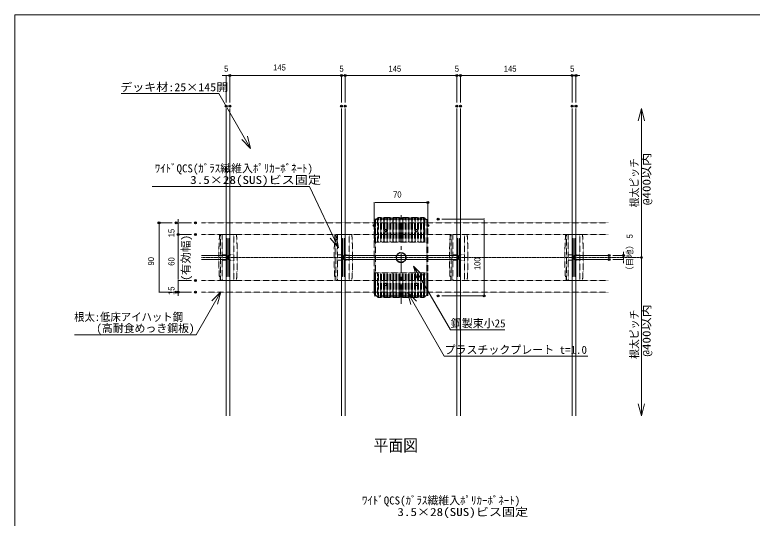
# Model space of a CAD drawing. Units: millimetres, scale not verified. Extents: x -4750 to 4750, y -3000 to 3000.
# Drawn here: x 0 to 959, y 778 to 1432 of the extents above; entities that cross this region are included whole.
import ezdxf
from ezdxf.enums import TextEntityAlignment as Align

# ---------------------------------------------------------------- set-up
doc = ezdxf.new("R2010")
doc.units = ezdxf.units.MM
doc.header["$LTSCALE"] = 5
doc.header["$PDMODE"] = 32
doc.header["$PDSIZE"] = 2.5
for name, pattern in [('CHAIN1', [8, 5, -1, 1, -1]), ('DASHED1', [1.8, 1.2, -0.6]), ('LONG_DASHED1', [7, 6, -1])]:
    doc.linetypes.add(name, pattern=pattern)
for name, color, linetype, lineweight in [('0-0_デッキ', 7, 'Continuous', 9), ('0-1_束', 7, 'Continuous', 9), ('0-2_根太', 7, 'Continuous', 9), ('0-3_一般', 7, 'Continuous', 9), ('0-4_0', 7, 'Continuous', 9), ('0-5_図枠', 7, 'Continuous', 9), ('0-6_文字', 7, 'Continuous', 9), ('0-7_寸法', 7, 'Continuous', 9), ('0-A_WQCS', 7, 'Continuous', 9)]:
    doc.layers.add(name, color=color, linetype=linetype, lineweight=lineweight)
doc.layers.add('0-9_Defpoints', color=7, linetype='Continuous')
doc.styles.add('Osaka', font='')
doc.styles.add('ＭＳ ゴシック', font='')
doc.styles.get('Osaka').set_extended_font_data('Osaka')
doc.styles.get('ＭＳ ゴシック').set_extended_font_data('MS Gothic')

# ---------------------------------------------------------------- blocks, each defined once
blk = doc.blocks.new('_DOT')
at = {"layer": '0-4_0'}
for p, q in [((-10, 0), (-20, 0)), ((-5, 0), (5, 0))]:
    blk.add_line(p, q, dxfattribs=at)
blk = doc.blocks.new('グループ-146-1')
at = {"layer": '0-2_根太', "linetype": 'DASHED1'}
for p, q in [((34258.1, 4686.8), (44846.1, 4686.8)), ((34258.1, 4386.8), (44846.1, 4386.8)), ((34258.1, 3186.8), (44846.1, 3186.8)), ((34258.1, 2886.8), (44846.1, 2886.8))]:
    blk.add_line(p, q, dxfattribs=at)
at = {"layer": '0-2_根太', "linetype": 'CHAIN1'}
blk.add_line((34258.1, 3786.8), (45699.4, 3786.8), dxfattribs=at)
blk = doc.blocks.new('グループ-25-1')
at = {"layer": '0-A_WQCS'}
blk.add_line((8, -19.6), (8, -31.2), dxfattribs=at)
for points in [[(-19.6, -8), (-31.2, -8), (-31.2, 8), (-19.6, 8)], [(-8, 19.6), (-8, 31.3), (8, 31.3), (8, 19.6)], [(19.6, 8), (31.3, 8), (31.3, -8), (19.6, -8)], [(8, -31.2), (-8, -31.2), (-8, -19.6)]]:
    blk.add_lwpolyline(points, dxfattribs=at)
blk.add_circle((0, 0), 50, dxfattribs=at)
for centre, start, end in [((-19.6, 19.6), 270, 0), ((19.6, 19.6), 180, 270), ((-19.6, -19.6), 0, 90), ((19.6, -19.6), 90, 180)]:
    blk.add_arc(centre, 11.6, start, end, dxfattribs=at)
blk = doc.blocks.new('グループ-26-1')
at = {"layer": '0-A_WQCS'}
blk.add_blockref('グループ-25-1', (0, 0), dxfattribs=at)
blk = doc.blocks.new('グループ-27-1')
at = {"layer": '0-A_WQCS', "linetype": 'DASHED1'}
for p, q in [((220, 600), (-220, 600)), ((-200, 596.7), (-200, -596.7)), ((-149.8, 600), (-149.8, -600)), ((149.8, -600), (149.8, 600)), ((-49.8, 70), (-149.8, 70)), ((49.8, 70), (149.8, 70)), ((-49.8, -70), (-149.8, -70)), ((49.8, -70), (149.8, -70)), ((220, -600), (-220, -600))]:
    blk.add_line(p, q, dxfattribs=at)
at = {"layer": '0-A_WQCS', "linetype": 'LONG_DASHED1'}
for p, q in [((-49.8, 600), (-49.8, 14.9)), ((49.8, 14.9), (49.8, 600)), ((-49.8, 494.2), (-20, 494.2)), ((-20, 48), (-20, 494.2)), ((20, 494.2), (20, 48)), ((20, 494.2), (49.8, 494.2)), ((-49.8, -14.9), (-49.8, -600)), ((-20, -494.2), (-20, -48)), ((20, -48), (20, -494.2)), ((49.8, -600), (49.8, -14.9)), ((-20, -494.2), (-49.8, -494.2)), ((49.8, -494.2), (20, -494.2))]:
    blk.add_line(p, q, dxfattribs=at)
at = {"layer": '0-A_WQCS'}
for p, q in [((-49.8, 600), (50.2, 600)), ((50.2, -600), (-49.8, -600))]:
    blk.add_line(p, q, dxfattribs=at)
at = {"layer": '0-A_WQCS', "linetype": 'DASHED1'}
for centre, start, end in [((8770, 0), 176.1817, 183.8183), ((-8770, 0), 0, 3.8183), ((-8770, 0), 356.1817, 0)]:
    blk.add_arc(centre, 9010, start, end, dxfattribs=at)
at = {"layer": '0-A_WQCS'}
blk.add_blockref('グループ-26-1', (0, 0), dxfattribs=at)
blk = doc.blocks.new('グループ-28-1')
at = {"layer": '0-A_WQCS'}
blk.add_blockref('グループ-27-1', (0, 0), dxfattribs=at)
blk = doc.blocks.new('WQCS2016平')
at = {"layer": '0-A_WQCS'}
blk.add_blockref('グループ-28-1', (0, 0), dxfattribs=at)
blk = doc.blocks.new('グループ-154-1')
at = {"layer": '0-1_束', "linetype": 'DASHED1'}
for p, q in [((38748.2, 3386.8), (40148.2, 3386.8)), ((38748.2, 2846.8), (38748.2, 3386.8)), ((38754.2, 3386.8), (38754.2, 2840.8)), ((38758.2, 3386.8), (38758.2, 2836.8)), ((38778.2, 2816.8), (38778.2, 3386.8)), ((38782.2, 2812.8), (38782.2, 3386.8)), ((38834.2, 2760.8), (38834.2, 3386.8)), ((38838.2, 3386.8), (38838.2, 2756.8)), ((38858.2, 2746.8), (38858.2, 3386.8)), ((38862.2, 2746.8), (38862.2, 3386.8)), ((38914.2, 2746.8), (38914.2, 3386.8)), ((38918.2, 2746.8), (38918.2, 3386.8)), ((38938.2, 2746.8), (38938.2, 3386.8)), ((38942.2, 2746.8), (38942.2, 3386.8)), ((38994.2, 2746.8), (38994.2, 3386.8)), ((38998.2, 2746.8), (38998.2, 3386.8)), ((39018.2, 2746.8), (39018.2, 3386.8)), ((39022.2, 2746.8), (39022.2, 3386.8)), ((39074.2, 2746.8), (39074.2, 3386.8)), ((39078.2, 2746.8), (39078.2, 3386.8)), ((39098.2, 2746.8), (39098.2, 3386.8)), ((39102.2, 2746.8), (39102.2, 3386.8)), ((39154.2, 2746.8), (39154.2, 3386.8)), ((39158.2, 2746.8), (39158.2, 3386.8)), ((39178.2, 2746.8), (39178.2, 3386.8)), ((39182.2, 2746.8), (39182.2, 3386.8)), ((39234.2, 2746.8), (39234.2, 3386.8)), ((39238.2, 3386.8), (39238.2, 2746.8)), ((39258.2, 2746.8), (39258.2, 3386.8)), ((39262.2, 2746.8), (39262.2, 3386.8)), ((39314.2, 2746.8), (39314.2, 3386.8)), ((39318.2, 2746.8), (39318.2, 3386.8)), ((39338.2, 2746.8), (39338.2, 3386.8)), ((39342.2, 2746.8), (39342.2, 3386.8)), ((39394.2, 2746.8), (39394.2, 3386.8)), ((39398.2, 2746.8), (39398.2, 3386.8)), ((39418.2, 2746.8), (39418.2, 3386.8)), ((39422.2, 2746.8), (39422.2, 3386.8)), ((39474.2, 2746.8), (39474.2, 3386.8)), ((39478.2, 2746.8), (39478.2, 3386.8)), ((39498.2, 2746.8), (39498.2, 3386.8)), ((39502.2, 2746.8), (39502.2, 3386.8)), ((39554.2, 2746.8), (39554.2, 3386.8)), ((39558.2, 2746.8), (39558.2, 3386.8)), ((39578.2, 2746.8), (39578.2, 3386.8)), ((39582.2, 2746.8), (39582.2, 3386.8)), ((39634.2, 2746.8), (39634.2, 3386.8)), ((39638.2, 2746.8), (39638.2, 3386.8)), ((39658.2, 2746.8), (39658.2, 3386.8)), ((39662.2, 2746.8), (39662.2, 3386.8)), ((39714.2, 2746.8), (39714.2, 3386.8)), ((39718.2, 2746.8), (39718.2, 3386.8)), ((39738.2, 2746.8), (39738.2, 3386.8)), ((39742.2, 2746.8), (39742.2, 3386.8)), ((39794.2, 2746.8), (39794.2, 3386.8)), ((39798.2, 2746.8), (39798.2, 3386.8)), ((39818.2, 2746.8), (39818.2, 3386.8)), ((39822.2, 2746.8), (39822.2, 3386.8)), ((39874.2, 2746.8), (39874.2, 3386.8)), ((39878.2, 2746.8), (39878.2, 3386.8)), ((39898.2, 2746.8), (39898.2, 3386.8)), ((39902.2, 2746.8), (39902.2, 3386.8)), ((39954.2, 2746.8), (39954.2, 3386.8)), ((39958.2, 2746.8), (39958.2, 3386.8)), ((39978.2, 2746.8), (39978.2, 3386.8)), ((39982.2, 2746.8), (39982.2, 3386.8)), ((40034.2, 2746.8), (40034.2, 3386.8)), ((40038.2, 2746.8), (40038.2, 3386.8)), ((40054.2, 2752.8), (40054.2, 3386.8)), ((40058.2, 3386.8), (40058.2, 2756.8)), ((40062.2, 3386.8), (40062.2, 2760.8)), ((40114.2, 3386.8), (40114.2, 2812.8)), ((40118.2, 3386.8), (40118.2, 2816.8)), ((40122.2, 3386.8), (40122.2, 2820.8)), ((40134.2, 3386.8), (40134.2, 2832.8)), ((40138.2, 3386.8), (40138.2, 2836.8)), ((40142.2, 3386.8), (40142.2, 2840.8)), ((40148.2, 3386.8), (40148.2, 2846.8)), ((38848.2, 2746.8), (38748.2, 2846.8)), ((38813.2, 2781.8), (40083.2, 2781.8)), ((40048.2, 2746.8), (38848.2, 2746.8)), ((40148.2, 2846.8), (40048.2, 2746.8))]:
    blk.add_line(p, q, dxfattribs=at)
for centre in [(39048.2, 3086.8), (39848.2, 3086.8)]:
    blk.add_circle(centre, 25, dxfattribs=at)
blk = doc.blocks.new('グループ-155-1')
at = {"layer": '0-1_束', "linetype": 'DASHED1'}
for p, q in [((38848.2, 4826.8), (38748.2, 4726.8)), ((38834.2, 4812.8), (38834.2, 4186.8)), ((38838.2, 4186.8), (38838.2, 4816.8)), ((40048.2, 4826.8), (38848.2, 4826.8)), ((38858.2, 4826.8), (38858.2, 4186.8)), ((38862.2, 4826.8), (38862.2, 4186.8)), ((38914.2, 4826.8), (38914.2, 4186.8)), ((38918.2, 4826.8), (38918.2, 4186.8)), ((38938.2, 4826.8), (38938.2, 4186.8)), ((38942.2, 4826.8), (38942.2, 4186.8)), ((38994.2, 4826.8), (38994.2, 4186.8)), ((38998.2, 4826.8), (38998.2, 4186.8)), ((39018.2, 4826.8), (39018.2, 4186.8)), ((39022.2, 4826.8), (39022.2, 4186.8)), ((39074.2, 4826.8), (39074.2, 4186.8)), ((39078.2, 4826.8), (39078.2, 4186.8)), ((39098.2, 4826.8), (39098.2, 4186.8)), ((39102.2, 4826.8), (39102.2, 4186.8)), ((39154.2, 4826.8), (39154.2, 4186.8)), ((39158.2, 4826.8), (39158.2, 4186.8)), ((39178.2, 4826.8), (39178.2, 4186.8)), ((39182.2, 4826.8), (39182.2, 4186.8)), ((39234.2, 4826.8), (39234.2, 4186.8)), ((39238.2, 4186.8), (39238.2, 4826.8)), ((39258.2, 4826.8), (39258.2, 4186.8)), ((39262.2, 4826.8), (39262.2, 4186.8)), ((39314.2, 4826.8), (39314.2, 4186.8)), ((39318.2, 4826.8), (39318.2, 4186.8)), ((39338.2, 4826.8), (39338.2, 4186.8)), ((39342.2, 4826.8), (39342.2, 4186.8)), ((39394.2, 4826.8), (39394.2, 4186.8)), ((39398.2, 4826.8), (39398.2, 4186.8)), ((39418.2, 4826.8), (39418.2, 4186.8)), ((39422.2, 4826.8), (39422.2, 4186.8)), ((39474.2, 4826.8), (39474.2, 4186.8)), ((39478.2, 4826.8), (39478.2, 4186.8)), ((39498.2, 4826.8), (39498.2, 4186.8)), ((39502.2, 4826.8), (39502.2, 4186.8)), ((39554.2, 4826.8), (39554.2, 4186.8)), ((39558.2, 4826.8), (39558.2, 4186.8)), ((39578.2, 4826.8), (39578.2, 4186.8)), ((39582.2, 4826.8), (39582.2, 4186.8)), ((39634.2, 4826.8), (39634.2, 4186.8)), ((39638.2, 4826.8), (39638.2, 4186.8)), ((39658.2, 4826.8), (39658.2, 4186.8)), ((39662.2, 4826.8), (39662.2, 4186.8)), ((39714.2, 4826.8), (39714.2, 4186.8)), ((39718.2, 4826.8), (39718.2, 4186.8)), ((39738.2, 4826.8), (39738.2, 4186.8)), ((39742.2, 4826.8), (39742.2, 4186.8)), ((39794.2, 4826.8), (39794.2, 4186.8)), ((39798.2, 4826.8), (39798.2, 4186.8)), ((39818.2, 4826.8), (39818.2, 4186.8)), ((39822.2, 4826.8), (39822.2, 4186.8)), ((39874.2, 4826.8), (39874.2, 4186.8)), ((39878.2, 4826.8), (39878.2, 4186.8)), ((39898.2, 4826.8), (39898.2, 4186.8)), ((39902.2, 4826.8), (39902.2, 4186.8)), ((39954.2, 4826.8), (39954.2, 4186.8)), ((39958.2, 4826.8), (39958.2, 4186.8)), ((39978.2, 4826.8), (39978.2, 4186.8)), ((39982.2, 4826.8), (39982.2, 4186.8)), ((40034.2, 4826.8), (40034.2, 4186.8)), ((40038.2, 4826.8), (40038.2, 4186.8)), ((40148.2, 4726.8), (40048.2, 4826.8)), ((40054.2, 4820.8), (40054.2, 4186.8)), ((40058.2, 4186.8), (40058.2, 4816.8)), ((40062.2, 4186.8), (40062.2, 4812.8)), ((38748.2, 4726.8), (38748.2, 4186.8)), ((38754.2, 4186.8), (38754.2, 4732.8)), ((38758.2, 4186.8), (38758.2, 4736.8)), ((38778.2, 4756.8), (38778.2, 4186.8)), ((38782.2, 4760.8), (38782.2, 4186.8)), ((38813.2, 4791.7), (40083.2, 4791.7)), ((40114.2, 4186.8), (40114.2, 4760.8)), ((40118.2, 4186.8), (40118.2, 4756.8)), ((40122.2, 4186.8), (40122.2, 4752.8)), ((40134.2, 4186.8), (40134.2, 4740.8)), ((40138.2, 4186.8), (40138.2, 4736.8)), ((40142.2, 4186.8), (40142.2, 4732.8)), ((40148.2, 4186.8), (40148.2, 4726.8)), ((38748.2, 4186.8), (40148.2, 4186.8))]:
    blk.add_line(p, q, dxfattribs=at)
for centre in [(39048.2, 4486.8), (39848.2, 4486.8)]:
    blk.add_circle(centre, 25, dxfattribs=at)
blk = doc.blocks.new('グループ-156-1')
at = {"layer": '0-1_束', "linetype": 'DASHED1'}
for p, q in [((38780.2, 4786.8), (38780.2, 2786.8)), ((40088.2, 4786.8), (38808.2, 4786.8)), ((40116.2, 4786.8), (40116.2, 2786.8))]:
    blk.add_line(p, q, dxfattribs=at)
blk.add_lwpolyline([(40088.2, 4786.8), (40148.2, 4786.8), (40148.2, 2786.8), (40088.2, 2786.8), (38808.2, 2786.8), (38748.2, 2786.8), (38748.2, 4786.8), (38808.2, 4786.8)], dxfattribs=at)
for centre, radius in [((39048.2, 4486.8), 30), ((39848.2, 4486.8), 30), ((39448.2, 3786.8), 132), ((39448.2, 3786.8), 132), ((39448.2, 3786.8), 120), ((39048.2, 3086.8), 30), ((39848.2, 3086.8), 30)]:
    blk.add_circle(centre, radius, dxfattribs=at)
at = {"layer": '0-1_束'}
for name in ['グループ-155-1', 'グループ-154-1']:
    blk.add_blockref(name, (0, 0), dxfattribs=at)

msp = doc.modelspace()

# ---------------------------------------------------------------- hatches: boundary and pattern name
at = {"layer": '0-7_寸法'}
msp.add_hatch(color=256, dxfattribs=at).paths.add_polyline_path([(816.261, 1116.655, 1), (813.675, 1116.655, 1)])

# ---------------------------------------------------------------- linework, layer by layer
at = {"layer": '0-0_デッキ'}
for p, q in [((274.91, 1119.155), (274.91, 1310.546)), ((279.91, 910.546), (279.91, 1310.546)), ((424.91, 910.546), (424.91, 1310.546)), ((429.91, 1119.155), (429.91, 1310.546)), ((574.91, 1119.155), (574.91, 1310.546)), ((579.91, 910.546), (579.91, 1310.546)), ((724.91, 910.546), (724.91, 1310.546)), ((729.91, 1119.155), (729.91, 1310.546)), ((242.905, 1119.155), (274.91, 1119.155)), ((274.91, 1114.155), (242.905, 1114.155)), ((274.91, 910.546), (274.91, 1114.155)), ((429.91, 1119.155), (574.91, 1119.155)), ((429.91, 910.546), (429.91, 1114.155)), ((574.91, 1114.155), (429.91, 1114.155)), ((574.91, 910.546), (574.91, 1114.155)), ((772.905, 1119.155), (729.91, 1119.155)), ((729.91, 910.546), (729.91, 1114.155)), ((729.91, 1114.155), (772.905, 1114.155))]:
    msp.add_line(p, q, dxfattribs=at)
at = {"layer": '0-3_一般', "linetype": 'CHAIN1'}
msp.add_line((502.41, 1056.655), (502.41, 1176.655), dxfattribs=at)
at = {"layer": '0-5_図枠'}
msp.add_lwpolyline([(0, 1432.499), (2000, 1432.499), (2000, 132.499), (0, 132.499)], close=True, dxfattribs=at)
at = {"layer": '0-6_文字'}
for p, q in [((265.6, 1329.836), (138.589, 1329.836)), ((265.6, 1329.836), (306.793, 1258.487)), ((383.501, 1208.873), (178.889, 1208.873)), ((383.501, 1208.873), (207.764, 1208.873)), ((383.501, 1208.873), (420.833, 1129.155)), ((383.501, 1208.873), (420.833, 1129.155)), ((566.546, 1022.581), (518.655, 1105.532)), ((235.851, 1016.103), (268.142, 1072.032)), ((566.546, 1022.581), (637.55, 1022.581)), ((235.851, 1016.103), (77.664, 1016.103))]:
    msp.add_line(p, q, dxfattribs=at)
for points in [[(302.54, 1274.362), (306.793, 1258.487), (295.172, 1270.109)], [(417.979, 1145.34), (420.833, 1129.155), (410.268, 1141.745)], [(417.979, 1145.34), (420.833, 1129.155), (410.268, 1141.745)], [(522.908, 1089.657), (518.655, 1105.532), (530.276, 1093.911)], [(256.52, 1060.411), (268.142, 1072.032), (263.888, 1056.157)], [(745.212, 988.532), (558.587, 988.532), (510.696, 1071.482)], [(514.949, 1055.607), (510.696, 1071.482), (522.317, 1059.861)]]:
    msp.add_lwpolyline(points, dxfattribs=at)
at = {"layer": '0-7_寸法'}
for p, q in [((272.407, 1353.48), (269.903, 1353.48)), ((274.91, 1318.48), (274.91, 1353.48)), ((274.91, 1353.48), (279.91, 1353.48)), ((279.91, 1318.48), (279.91, 1353.48)), ((279.91, 1318.48), (279.91, 1353.48)), ((282.414, 1353.48), (422.407, 1353.48)), ((282.414, 1353.48), (284.918, 1353.48)), ((422.407, 1353.48), (419.903, 1353.48)), ((424.91, 1318.48), (424.91, 1353.48)), ((424.91, 1318.48), (424.91, 1353.48)), ((424.91, 1353.48), (429.91, 1353.48)), ((429.91, 1318.48), (429.91, 1353.48)), ((429.91, 1318.48), (429.91, 1353.48)), ((432.414, 1353.48), (572.407, 1353.48)), ((432.414, 1353.48), (434.918, 1353.48)), ((572.407, 1353.48), (569.903, 1353.48)), ((574.91, 1318.48), (574.91, 1353.48)), ((574.91, 1318.48), (574.91, 1353.48)), ((574.91, 1353.48), (579.91, 1353.48)), ((579.91, 1318.48), (579.91, 1353.48)), ((579.91, 1318.48), (579.91, 1353.48)), ((582.414, 1353.48), (722.407, 1353.48)), ((582.414, 1353.48), (584.918, 1353.48)), ((722.407, 1353.48), (719.903, 1353.48)), ((724.91, 1318.48), (724.91, 1353.48)), ((724.91, 1318.48), (724.91, 1353.48)), ((724.91, 1353.48), (729.91, 1353.48)), ((729.91, 1318.48), (729.91, 1353.48)), ((732.414, 1353.48), (734.918, 1353.48)), ((814.968, 1310.546), (814.968, 910.546)), ((467.41, 1163.442), (467.41, 1188.223)), ((469.914, 1188.223), (534.907, 1188.223)), ((537.41, 1163.442), (537.41, 1188.223)), ((204.901, 1161.655), (187.616, 1161.655)), ((212.616, 1164.159), (212.616, 1166.662)), ((229.901, 1161.655), (212.616, 1161.655)), ((212.616, 1161.655), (212.616, 1146.655)), ((555.526, 1166.655), (610.526, 1166.655)), ((610.526, 1164.151), (610.526, 1069.159)), ((187.616, 1074.159), (187.616, 1159.151)), ((229.901, 1146.655), (212.616, 1146.655)), ((229.901, 1146.655), (212.616, 1146.655)), ((212.616, 1089.159), (212.616, 1144.151)), ((212.616, 1144.151), (212.616, 1141.647)), ((791.764, 1121.659), (791.764, 1124.162)), ((777.905, 1119.155), (791.764, 1119.155)), ((777.905, 1114.155), (791.764, 1114.155)), ((791.764, 1114.155), (791.764, 1119.155)), ((791.764, 1111.651), (791.764, 1109.147)), ((212.616, 1089.159), (212.616, 1091.662)), ((229.901, 1086.655), (212.616, 1086.655)), ((229.901, 1086.655), (212.616, 1086.655)), ((212.616, 1086.655), (212.616, 1071.655)), ((204.901, 1071.655), (187.616, 1071.655)), ((229.901, 1071.655), (212.616, 1071.655)), ((212.616, 1069.151), (212.616, 1066.647)), ((555.526, 1066.655), (610.526, 1066.655))]:
    msp.add_line(p, q, dxfattribs=at)
for points in [[(810.714, 1294.671), (814.968, 1310.546), (819.222, 1294.671)], [(819.222, 926.421), (814.968, 910.546), (810.714, 926.421)]]:
    msp.add_lwpolyline(points, dxfattribs=at)
msp.add_circle((814.968, 1116.655), 1.293, dxfattribs=at)
at = {"layer": '0-9_Defpoints'}
for p in [(279.91, 1353.48), (424.91, 1353.48), (429.91, 1353.48), (574.91, 1353.48), (579.91, 1353.48), (724.91, 1353.48), (729.91, 1353.48), (274.91, 1313.48), (279.91, 1313.48), (424.91, 1313.48), (429.91, 1313.48), (574.91, 1313.48), (579.91, 1313.48), (724.91, 1313.48), (729.91, 1313.48), (537.41, 1188.223), (187.616, 1161.655), (209.901, 1161.655), (234.901, 1161.655), (550.526, 1166.655), (467.41, 1158.442), (537.41, 1158.442), (212.616, 1146.655), (234.901, 1146.655), (772.905, 1119.155), (772.905, 1114.155), (791.764, 1119.155), (234.901, 1086.655), (209.901, 1071.655), (212.616, 1071.655), (234.901, 1071.655), (550.526, 1066.655), (610.526, 1066.655)]:
    msp.add_point(p, dxfattribs=at)

# ---------------------------------------------------------------- block references
at = {"layer": '0-1_束', "xscale": 0.05, "yscale": 0.05}
msp.add_blockref('グループ-156-1', (-1470, 927.316), dxfattribs=at)
at = {"layer": '0-2_根太', "xscale": 0.05, "yscale": 0.05}
msp.add_blockref('グループ-146-1', (-1470, 927.316), dxfattribs=at)
at = {"layer": '0-7_寸法', "xscale": 0.1251862, "yscale": 0.1251862}
for p in [(274.91, 1353.48), (424.91, 1353.48), (424.91, 1353.48), (574.91, 1353.48), (574.91, 1353.48), (724.91, 1353.48), (724.91, 1353.48), (537.41, 1188.223)]:
    msp.add_blockref('_DOT', p, dxfattribs=at)
for p, rotation in [((279.91, 1353.48), 180), ((279.91, 1353.48), 180), ((429.91, 1353.48), 180), ((429.91, 1353.48), 180), ((579.91, 1353.48), 180), ((579.91, 1353.48), 180), ((729.91, 1353.48), 180), ((467.41, 1188.223), 180), ((187.616, 1161.655), 90), ((212.616, 1161.655), 270), ((610.526, 1166.655), 90), ((212.616, 1146.655), 90), ((212.616, 1146.655), 90), ((791.764, 1119.155), 270), ((791.764, 1114.155), 90), ((212.616, 1086.655), 270), ((212.616, 1086.655), 270), ((187.616, 1071.655), 270), ((212.616, 1071.655), 90), ((610.526, 1066.655), 270)]:
    msp.add_blockref('_DOT', p, dxfattribs=dict(at, rotation=rotation))
at = {"layer": '0-A_WQCS', "xscale": 0.05, "yscale": 0.05}
for p in [(277.41, 1116.655), (427.41, 1116.655), (577.41, 1116.655), (727.41, 1116.655)]:
    msp.add_blockref('WQCS2016平', p, dxfattribs=at)

# ---------------------------------------------------------------- texts
at = {"layer": '0-6_文字', "style": 'ＭＳ ゴシック'}
for s, height, width, p in [('デッキ材:25×145開', 10.41, 1.1, (137.21, 1329.896)), ('3.5×28(SUS)ビス固定', 10.41, 1.2, (228.159, 1209.275)), ('根太:低床アイハット鋼', 10.41, 0.95, (77.223, 1031.035)), ('平面図', 15.69, 0.9, (466.592, 859.925)), ('3.5×28(SUS)ビス固定', 10.41, 1.2, (497.62, 777.288))]:
    msp.add_text(s, height=height, dxfattribs=dict(at, width=width)).set_placement(p, align=Align.BOTTOM_LEFT)
for s, height, p in [('ﾜｲﾄﾞQCS(ｶﾞﾗｽ繊維入ﾎﾟﾘｶｰﾎﾞﾈｰﾄ)', 10.41, (182.046, 1224.311)), ('鋼製束小25', 10.45, (567.11, 1022.66)), ('\u3000\u3000(高耐食めっき鋼板)', 10.41, (77.664, 1016.325)), ('プラスチックプレート t=1.0', 10.45, (559.003, 988.279)), ('ﾜｲﾄﾞQCS(ｶﾞﾗｽ繊維入ﾎﾟﾘｶｰﾎﾞﾈｰﾄ)', 10.41, (451.506, 792.324))]:
    msp.add_text(s, height=height, dxfattribs=at).set_placement(p, align=Align.BOTTOM_LEFT)
at = {"layer": '0-7_寸法', "style": 'Osaka', "width": 0.9}
for s, p in [('5', (272.24, 1355.98)), ('145', (336.122, 1357.606)), ('5', (422.24, 1355.98)), ('145', (486.122, 1355.98)), ('5', (572.24, 1355.98)), ('145', (636.122, 1355.98)), ('5', (722.24, 1355.98)), ('70', (492.069, 1192.349))]:
    msp.add_text(s, height=7.918, dxfattribs=at).set_placement(p, align=Align.BOTTOM_LEFT)
at = {"layer": '0-7_寸法'}
for s, height, style, width, p in [('@400以内', 10.41, 'ＭＳ ゴシック', 1.2, (830.018, 1184.881)), ('根太ピッチ', 10.41, 'ＭＳ ゴシック', 0.9, (814.176, 1181.993)), ('15', 7.918, 'Osaka', 0.9, (210.116, 1143.037)), ('(有効幅)', 10.45, 'ＭＳ ゴシック', 1.05, (230.869, 1086.364)), ('5', 7.918, 'Osaka', 0.9, (806.101, 1141.534)), ('90', 7.918, 'Osaka', 0.9, (183.49, 1106.313)), ('60', 7.918, 'Osaka', 0.9, (210.116, 1106.054)), ('100', 7.918, 'Osaka', 0.9, (608.026, 1100.366)), ('15', 7.918, 'Osaka', 0.9, (210.116, 1068.037)), ('根太ピッチ', 10.41, 'ＭＳ ゴシック', 0.9, (814.176, 984.897)), ('@400以内', 10.41, 'ＭＳ ゴシック', 1.2, (830.018, 987.785))]:
    msp.add_text(s, height=height, rotation=90, dxfattribs=dict(at, style=style, width=width)).set_placement(p, align=Align.BOTTOM_LEFT)
at = {"layer": '0-7_寸法', "style": 'Osaka'}
msp.add_text('（目地）', height=7.918, rotation=90, dxfattribs=at).set_placement((806.101, 1094.15), align=Align.BOTTOM_LEFT)

doc.saveas('drawing.dxf')
